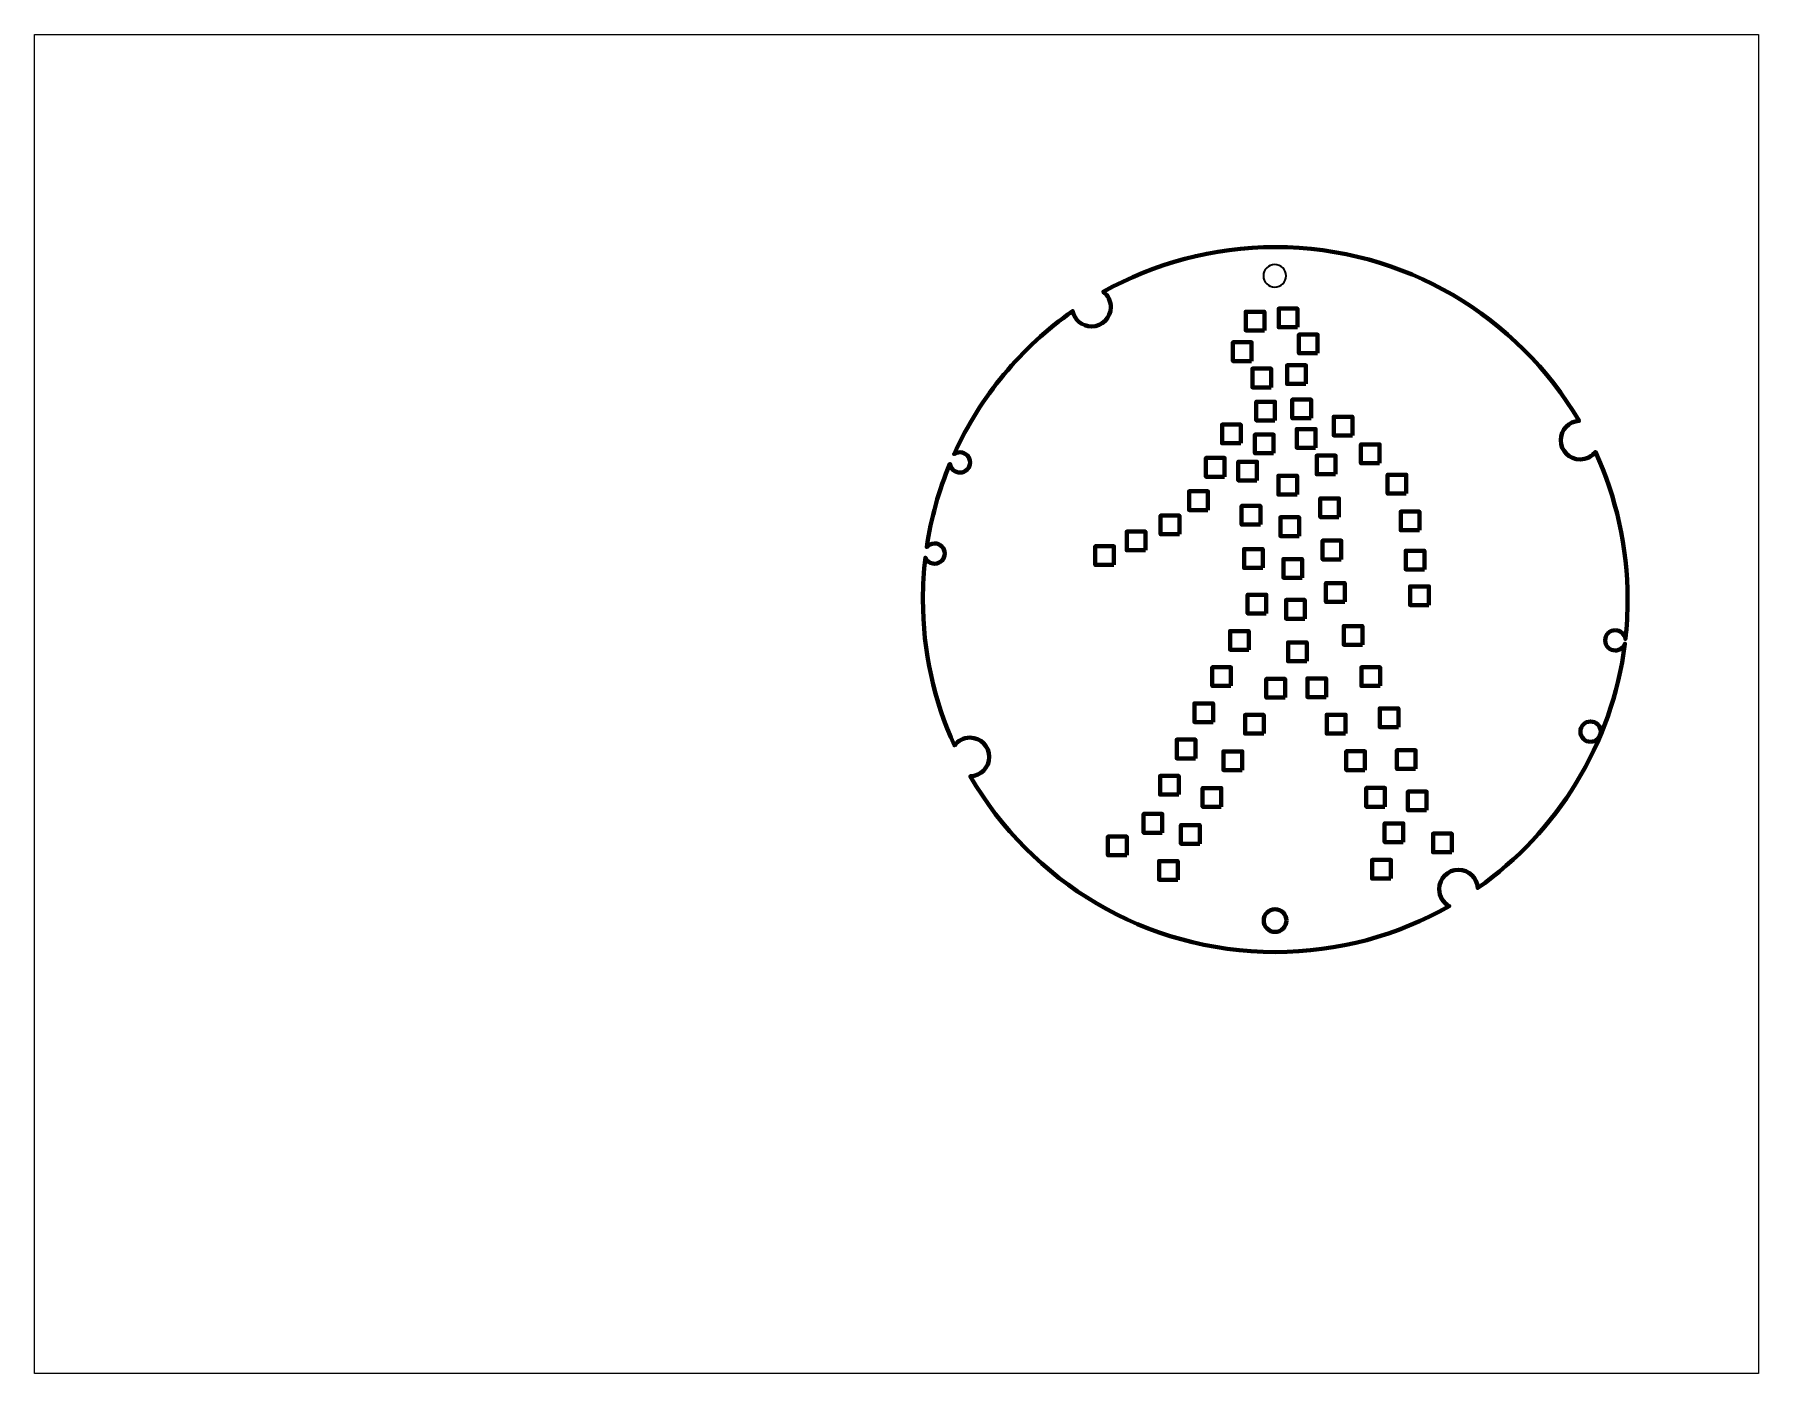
# Model space of a CAD drawing. Header units: millimetres. Extents: x -224 to 237, y -352 to 5.
import ezdxf

# ---------------------------------------------------------------- set-up
doc = ezdxf.new("R2010")
doc.units = ezdxf.units.MM
doc.header["$MEASUREMENT"] = 0
doc.layers.add('Layer 1', color=7, linetype='Continuous')
picture_1 = doc.add_image_def('image1.png', size_in_pixel=(1306, 1014))

# ---------------------------------------------------------------- blocks, each defined once
blk = doc.blocks.new('block 2')
at = {"layer": 'Layer 1'}
image = blk.add_image(picture_1, insert=(-224.01, -352.42), size_in_units=(460.73, 357.72), dxfattribs=at)
blk = doc.blocks.new('block 4')
at = {"layer": 'Layer 1', "color": 240, "lineweight": 70, "true_color": 0xff1550}
for points, knots in [([(198.45, -153.84), (199.84, -153.84), (200.98, -154.89), (201.14, -156.24), (201.53, -152.76), (201.74, -149.23), (201.74, -145.65), (201.74, -131.58), (198.64, -118.22), (193.11, -106.23), (192.16, -107.45), (190.69, -108.24), (189.02, -108.24), (186.17, -108.24), (183.86, -105.93), (183.86, -103.08), (183.86, -100.32), (186.03, -98.07), (188.76, -97.93), (172.38, -70.14), (142.16, -51.49), (107.57, -51.49), (90.88, -51.49), (75.2, -55.83), (61.61, -63.45), (62.83, -64.39), (63.63, -65.87), (63.63, -67.54), (63.63, -70.39), (61.32, -72.7), (58.46, -72.7), (55.98, -72.7), (53.91, -70.95), (53.41, -68.61), (39.74, -78.24), (28.74, -91.41), (21.76, -106.8), (22.2, -106.5), (22.73, -106.32), (23.31, -106.32), (24.8, -106.32), (26.02, -107.53), (26.02, -109.03), (26.02, -110.53), (24.8, -111.74), (23.31, -111.74), (21.94, -111.74), (20.82, -110.74), (20.62, -109.43), (17.69, -116.45), (15.59, -123.9), (14.43, -131.66), (14.93, -131.06), (15.69, -130.67), (16.54, -130.67), (18.03, -130.67), (19.25, -131.88), (19.25, -133.38), (19.25, -134.88), (18.03, -136.09), (16.54, -136.09), (15.43, -136.09), (14.48, -135.43), (14.06, -134.49), (13.63, -138.15), (13.4, -141.88), (13.4, -145.65), (13.4, -159.56), (16.41, -172.76), (21.82, -184.64), (22.76, -183.38), (24.26, -182.56), (25.96, -182.56), (28.81, -182.56), (31.12, -184.87), (31.12, -187.72), (31.12, -190.53), (28.88, -192.81), (26.08, -192.88), (42.39, -220.95), (72.77, -239.82), (107.57, -239.82), (124.48, -239.82), (140.35, -235.36), (154.07, -227.56), (152.46, -226.68), (151.37, -224.98), (151.37, -223.02), (151.37, -220.17), (153.68, -217.86), (156.54, -217.86), (159.29, -217.86), (161.53, -220.01), (161.68, -222.72), (182.86, -207.83), (197.62, -184.42), (201, -157.48), (200.62, -158.52), (199.62, -159.27), (198.45, -159.27), (196.95, -159.27), (195.74, -158.06), (195.74, -156.56), (195.74, -155.06), (196.95, -153.84), (198.45, -153.84)], [0, 0, 0, 0, 1, 1, 1, 2, 2, 2, 3, 3, 3, 4, 4, 4, 5, 5, 5, 6, 6, 6, 7, 7, 7, 8, 8, 8, 9, 9, 9, 10, 10, 10, 11, 11, 11, 12, 12, 12, 13, 13, 13, 14, 14, 14, 15, 15, 15, 16, 16, 16, 17, 17, 17, 18, 18, 18, 19, 19, 19, 20, 20, 20, 21, 21, 21, 22, 22, 22, 23, 23, 23, 24, 24, 24, 25, 25, 25, 26, 26, 26, 27, 27, 27, 28, 28, 28, 29, 29, 29, 30, 30, 30, 31, 31, 31, 32, 32, 32, 33, 33, 33, 34, 34, 34, 35, 35, 35, 35]), ([(191.84, -183.67), (190.34, -183.67), (189.13, -182.45), (189.13, -180.95), (189.13, -179.45), (190.34, -178.24), (191.84, -178.24), (193.34, -178.24), (194.55, -179.45), (194.55, -180.95), (194.55, -182.45), (193.34, -183.67), (191.84, -183.67)], [0, 0, 0, 0, 1, 1, 1, 2, 2, 2, 3, 3, 3, 4, 4, 4, 4])]:
    blk.add_open_spline(points, degree=3, knots=knots, dxfattribs=at)
blk = doc.blocks.new('block 3')
at = {"layer": 'Layer 1'}
blk.add_blockref('block 4', (0, 0), dxfattribs=at)

msp = doc.modelspace()

# ---------------------------------------------------------------- linework, layer by layer
at = {"layer": 'Layer 1', "color": 240, "lineweight": 70, "true_color": 0xff1550}
for points in [[(104.69, -73.77), (99.69, -73.77), (99.69, -68.77), (104.69, -68.77), (104.69, -73.77)], [(113.49, -72.94), (108.49, -72.94), (108.49, -67.94), (113.49, -67.94), (113.49, -72.94)], [(101.24, -81.94), (96.24, -81.94), (96.24, -76.94), (101.24, -76.94), (101.24, -81.94)], [(118.89, -79.87), (113.89, -79.87), (113.89, -74.87), (118.89, -74.87), (118.89, -79.87)], [(106.46, -88.97), (101.46, -88.97), (101.46, -83.97), (106.46, -83.97), (106.46, -88.97)], [(115.74, -88.07), (110.74, -88.07), (110.74, -83.07), (115.74, -83.07), (115.74, -88.07)], [(107.48, -97.82), (102.48, -97.82), (102.48, -92.82), (107.48, -92.82), (107.48, -97.82)], [(117.12, -97.23), (112.12, -97.23), (112.12, -92.23), (117.12, -92.23), (117.12, -97.23)], [(98.36, -103.92), (93.36, -103.92), (93.36, -98.92), (98.36, -98.92), (98.36, -103.92)], [(118.33, -105.11), (113.33, -105.11), (113.33, -100.11), (118.33, -100.11), (118.33, -105.11)], [(128.19, -101.83), (123.19, -101.83), (123.19, -96.83), (128.19, -96.83), (128.19, -101.83)], [(107.12, -106.6), (102.12, -106.6), (102.12, -101.6), (107.12, -101.6), (107.12, -106.6)], [(135.47, -109.23), (130.47, -109.23), (130.47, -104.23), (135.47, -104.23), (135.47, -109.23)], [(94.03, -112.84), (89.03, -112.84), (89.03, -107.84), (94.03, -107.84), (94.03, -112.84)], [(102.68, -113.83), (97.68, -113.83), (97.68, -108.83), (102.68, -108.83), (102.68, -113.83)], [(123.67, -112.21), (118.67, -112.21), (118.67, -107.21), (123.67, -107.21), (123.67, -112.21)], [(113.4, -117.61), (108.4, -117.61), (108.4, -112.61), (113.4, -112.61), (113.4, -117.61)], [(142.58, -117.34), (137.58, -117.34), (137.58, -112.34), (142.58, -112.34), (142.58, -117.34)], [(89.55, -121.75), (84.55, -121.75), (84.55, -116.75), (89.55, -116.75), (89.55, -121.75)], [(124.57, -123.65), (119.57, -123.65), (119.57, -118.65), (124.57, -118.65), (124.57, -123.65)], [(81.94, -128.22), (76.94, -128.22), (76.94, -123.22), (81.94, -123.22), (81.94, -128.22)], [(103.58, -125.63), (98.58, -125.63), (98.58, -120.63), (103.58, -120.63), (103.58, -125.63)], [(113.94, -128.69), (108.94, -128.69), (108.94, -123.69), (113.94, -123.69), (113.94, -128.69)], [(146.1, -127.16), (141.1, -127.16), (141.1, -122.16), (146.1, -122.16), (146.1, -127.16)], [(72.89, -132.49), (67.89, -132.49), (67.89, -127.49), (72.89, -127.49), (72.89, -132.49)], [(64.47, -136.41), (59.47, -136.41), (59.47, -131.41), (64.47, -131.41), (64.47, -136.41)], [(104.23, -137.19), (99.23, -137.19), (99.23, -132.19), (104.23, -132.19), (104.23, -137.19)], [(125.22, -134.93), (120.22, -134.93), (120.22, -129.93), (125.22, -129.93), (125.22, -134.93)], [(147.45, -137.61), (142.45, -137.61), (142.45, -132.61), (147.45, -132.61), (147.45, -137.61)], [(114.73, -139.84), (109.73, -139.84), (109.73, -134.84), (114.73, -134.84), (114.73, -139.84)], [(126.12, -146.28), (121.12, -146.28), (121.12, -141.28), (126.12, -141.28), (126.12, -146.28)], [(148.62, -147.15), (143.62, -147.15), (143.62, -142.15), (148.62, -142.15), (148.62, -147.15)], [(105.18, -149.38), (100.18, -149.38), (100.18, -144.38), (105.18, -144.38), (105.18, -149.38)], [(115.45, -150.78), (110.45, -150.78), (110.45, -145.78), (115.45, -145.78), (115.45, -150.78)], [(100.5, -159.07), (95.5, -159.07), (95.5, -154.07), (100.5, -154.07), (100.5, -159.07)], [(130.85, -157.76), (125.85, -157.76), (125.85, -152.76), (130.85, -152.76), (130.85, -157.76)], [(115.99, -162.13), (110.99, -162.13), (110.99, -157.13), (115.99, -157.13), (115.99, -162.13)], [(95.72, -168.75), (90.72, -168.75), (90.72, -163.75), (95.72, -163.75), (95.72, -168.75)], [(135.58, -168.75), (130.58, -168.75), (130.58, -163.75), (135.58, -163.75), (135.58, -168.75)], [(110.18, -171.86), (105.18, -171.86), (105.18, -166.86), (110.18, -166.86), (110.18, -171.86)], [(121.17, -171.72), (116.17, -171.72), (116.17, -166.72), (121.17, -166.72), (121.17, -171.72)], [(90.95, -178.39), (85.95, -178.39), (85.95, -173.39), (90.95, -173.39), (90.95, -178.39)], [(140.48, -179.73), (135.48, -179.73), (135.48, -174.73), (140.48, -174.73), (140.48, -179.73)], [(104.51, -181.49), (99.51, -181.49), (99.51, -176.49), (104.51, -176.49), (104.51, -181.49)], [(126.35, -181.45), (121.35, -181.45), (121.35, -176.45), (126.35, -176.45), (126.35, -181.45)], [(86.23, -188.09), (81.23, -188.09), (81.23, -183.09), (86.23, -183.09), (86.23, -188.09)], [(98.73, -191.24), (93.73, -191.24), (93.73, -186.24), (98.73, -186.24), (98.73, -191.24)], [(131.55, -191.21), (126.55, -191.21), (126.55, -186.21), (131.55, -186.21), (131.55, -191.21)], [(145.06, -190.91), (140.06, -190.91), (140.06, -185.91), (145.06, -185.91), (145.06, -190.91)], [(81.78, -197.77), (76.78, -197.77), (76.78, -192.77), (81.78, -192.77), (81.78, -197.77)], [(93.13, -201.02), (88.13, -201.02), (88.13, -196.02), (93.13, -196.02), (93.13, -201.02)], [(136.89, -201), (131.89, -201), (131.89, -196), (136.89, -196), (136.89, -201)], [(148.03, -201.96), (143.03, -201.96), (143.03, -196.96), (148.03, -196.96), (148.03, -201.96)], [(77.37, -207.95), (72.37, -207.95), (72.37, -202.95), (77.37, -202.95), (77.37, -207.95)], [(87.37, -210.92), (82.37, -210.92), (82.37, -205.92), (87.37, -205.92), (87.37, -210.92)], [(141.77, -210.47), (136.77, -210.47), (136.77, -205.47), (141.77, -205.47), (141.77, -210.47)], [(67.86, -213.98), (62.86, -213.98), (62.86, -208.98), (67.86, -208.98), (67.86, -213.98)], [(154.74, -213.18), (149.74, -213.18), (149.74, -208.18), (154.74, -208.18), (154.74, -213.18)], [(81.51, -220.53), (76.51, -220.53), (76.51, -215.53), (81.51, -215.53), (81.51, -220.53)], [(138.46, -220.22), (133.46, -220.22), (133.46, -215.22), (138.46, -215.22), (138.46, -220.22)]]:
    msp.add_lwpolyline(points, dxfattribs=at)
at = {"layer": 'Layer 1', "color": 240, "lineweight": 35, "true_color": 0xff1550}
msp.add_open_spline([(110.45, -59.18), (110.45, -60.85), (109.1, -62.21), (107.42, -62.21), (105.75, -62.21), (104.4, -60.85), (104.4, -59.18), (104.4, -57.5), (105.75, -56.15), (107.42, -56.15), (109.1, -56.15), (110.45, -57.5), (110.45, -59.18)], degree=3, knots=[0, 0, 0, 0, 1, 1, 1, 2, 2, 2, 3, 3, 3, 4, 4, 4, 4], dxfattribs=at)
at = {"layer": 'Layer 1', "color": 240, "lineweight": 70, "true_color": 0xff1550}
msp.add_open_spline([(110.54, -231.42), (110.54, -233.09), (109.18, -234.45), (107.51, -234.45), (105.83, -234.45), (104.48, -233.09), (104.48, -231.42), (104.48, -229.75), (105.83, -228.39), (107.51, -228.39), (109.18, -228.39), (110.54, -229.75), (110.54, -231.42)], degree=3, knots=[0, 0, 0, 0, 1, 1, 1, 2, 2, 2, 3, 3, 3, 4, 4, 4, 4], dxfattribs=at)

# ---------------------------------------------------------------- block references
at = {"layer": 'Layer 1'}
for name in ['block 2', 'block 3']:
    msp.add_blockref(name, (0, 0), dxfattribs=at)

doc.saveas('drawing.dxf')
